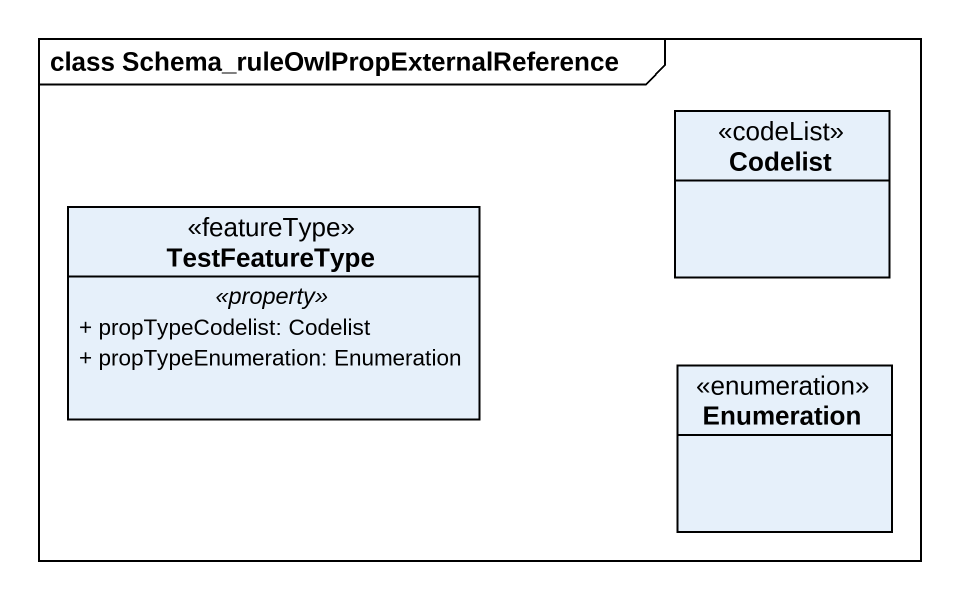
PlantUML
@startuml
mainframe class Schema_ruleOwlPropExternalReference
hide circle
hide empty members
skinparam classAttributeIconSize 0
class Codelist <<codeList>>
class TestFeatureType <<featureType>> {
  .. <<property>> ..
  + propTypeCodelist: Codelist
  + propTypeEnumeration: Enumeration
}
enum Enumeration
@enduml
